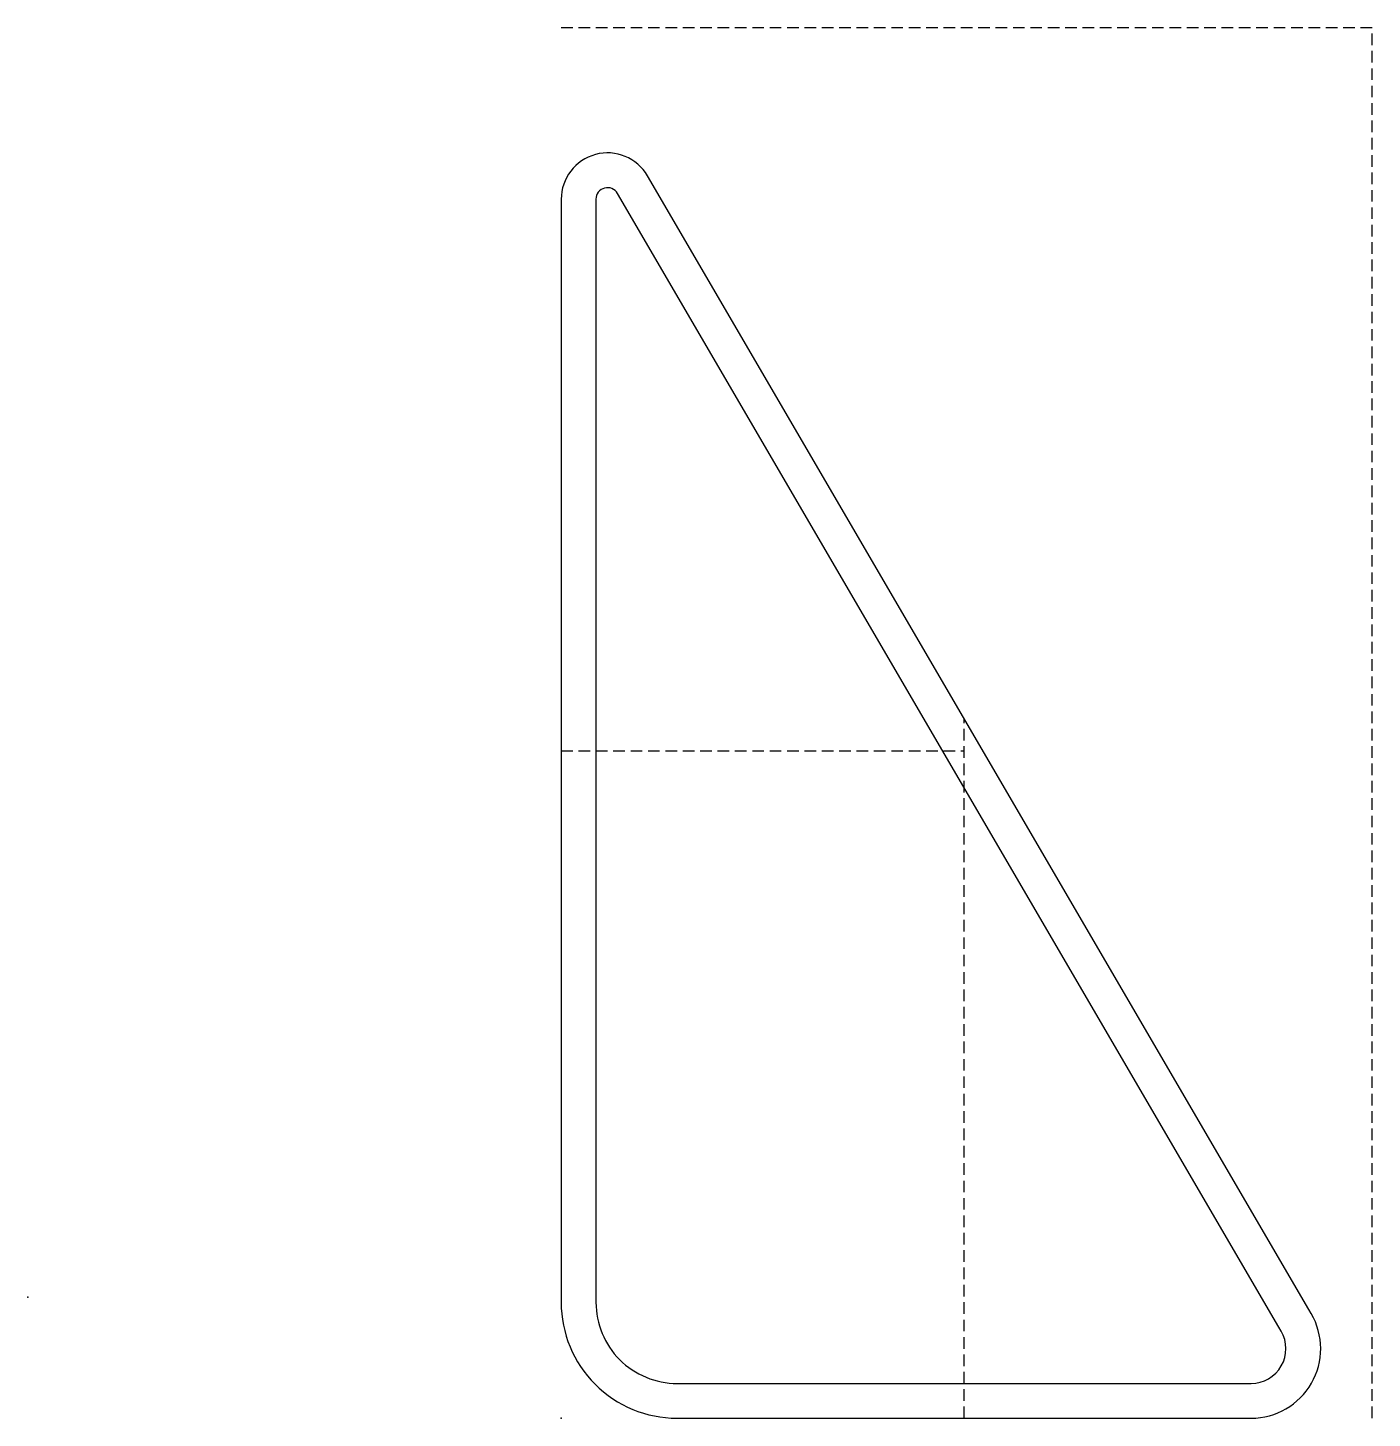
# Model space of a CAD drawing. Header units: millimetres. Extents: x 0 to 58, y -5.2 to 54.8.
import ezdxf

# ---------------------------------------------------------------- set-up
doc = ezdxf.new("R2010")
doc.units = ezdxf.units.MM
doc.linetypes.add('DASHED', pattern=[0.75, 0.5, -0.25])
doc.layers.get('0').update_dxf_attribs({"linetype": 'CONTINUOUS'})

msp = doc.modelspace()

# ---------------------------------------------------------------- linework, layer by layer
at = {"linetype": 'DASHED'}
for p, q in [((58.019, 54.77), (23.019, 54.77)), ((58.019, -5.23), (58.019, 54.77)), ((40.408, -5.23), (40.408, 24.961)), ((23.019, 23.571), (40.408, 23.571))]:
    msp.add_line(p, q, dxfattribs=at)
for points in [[(28.019, -5.23), (52.796, -5.23, 0.578843), (55.388, -0.718), (26.747, 48.38, 0.765551), (23.019, 47.372), (23.019, -0.23, 0.414214)], [(28.019, -3.73), (52.796, -3.73, 0.578843), (54.092, -1.474), (25.451, 47.624, 0.765551), (24.519, 47.372), (24.519, -0.23, 0.414214)]]:
    msp.add_lwpolyline(points, format="xyb", close=True)
for p in [(0, 0), (0, 0), (23.019, -5.23)]:
    msp.add_point(p)

doc.saveas('drawing.dxf')
